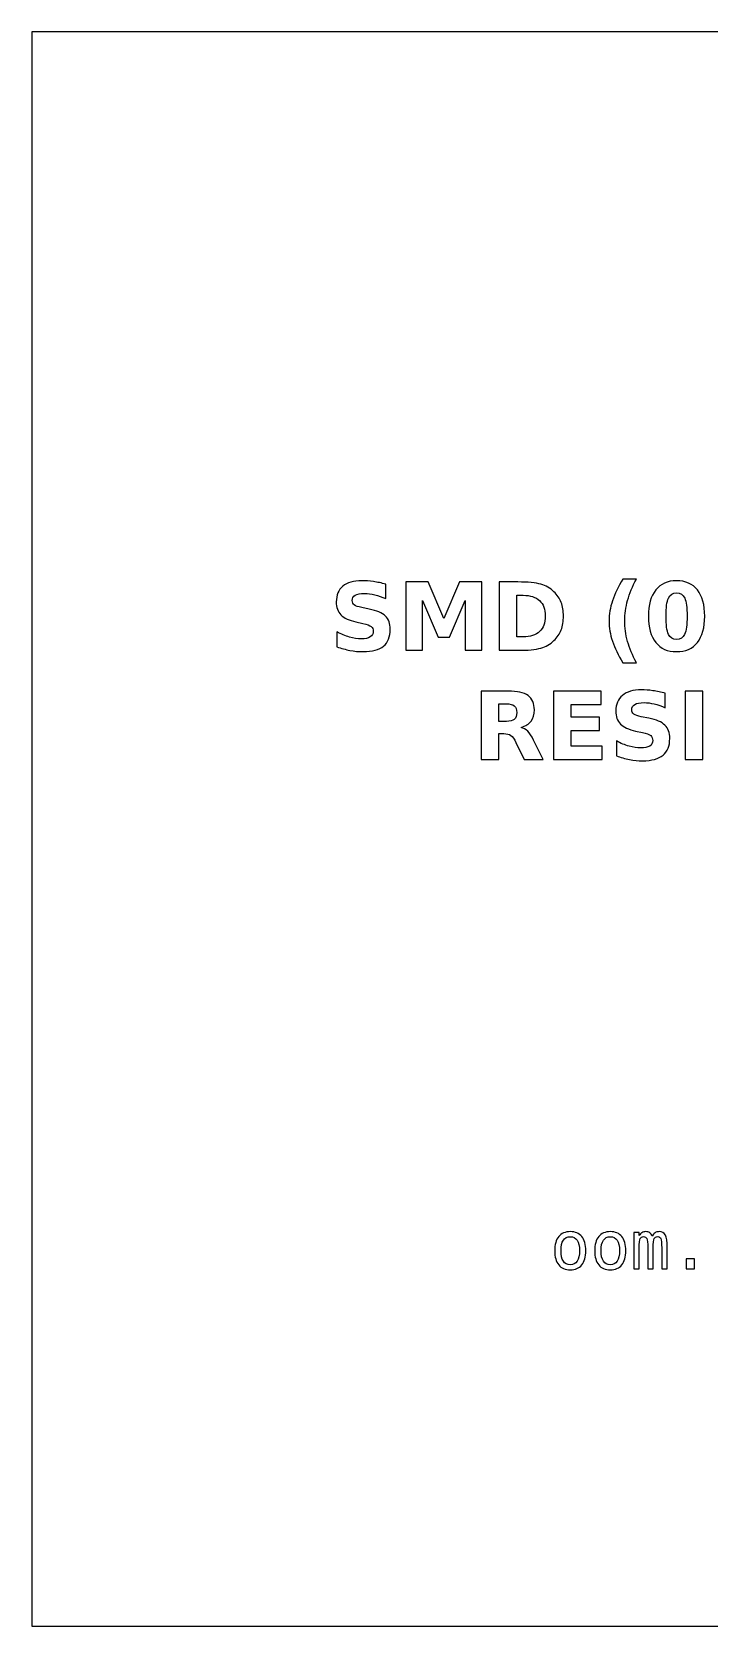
# Model space of a CAD drawing. Extents: x -117 to -93, y -160.5 to -136.5.
# Drawn here: x -117 to -106.82, y -160.5 to -136.5 of the extents above; entities that cross this region are included whole.
import ezdxf

# ---------------------------------------------------------------- set-up
doc = ezdxf.new("R2010")
doc.units = 0
doc.header["$MEASUREMENT"] = 0
doc.layers.add('LAYER_1', color=7, linetype='CONTINUOUS')

msp = doc.modelspace()

# ---------------------------------------------------------------- linework, layer by layer
at = {"layer": 'LAYER_1', "color": 7}
msp.add_lwpolyline([(-117, -160.5), (-93, -160.5), (-93, -136.5), (-117, -136.5), (-117, -160.5)], close=True, dxfattribs=at)
at = {"layer": 'LAYER_1'}
for points, knots in [([(-111.6794, -144.8139), (-111.6794, -144.8139), (-111.6794, -145.0314), (-111.6794, -145.0314), (-111.6794, -145.0314), (-111.7359, -145.0062), (-111.7911, -144.9872), (-111.8447, -144.9743), (-111.8447, -144.9743), (-111.8986, -144.9613), (-111.9494, -144.955), (-111.9971, -144.955), (-111.9971, -144.955), (-112.0604, -144.955), (-112.1074, -144.9637), (-112.1378, -144.9811), (-112.1378, -144.9811), (-112.1681, -144.9987), (-112.1832, -145.0258), (-112.1832, -145.0625), (-112.1832, -145.0625), (-112.1832, -145.09), (-112.1731, -145.1116), (-112.1526, -145.1269), (-112.1526, -145.1269), (-112.1321, -145.1422), (-112.095, -145.1556), (-112.0411, -145.1666), (-112.0411, -145.1666), (-112.0411, -145.1666), (-111.9282, -145.1892), (-111.9282, -145.1892), (-111.9282, -145.1892), (-111.8137, -145.2123), (-111.7326, -145.2471), (-111.6844, -145.2941), (-111.6844, -145.2941), (-111.6361, -145.3409), (-111.6119, -145.4075), (-111.6119, -145.4938), (-111.6119, -145.4938), (-111.6119, -145.6074), (-111.6455, -145.6918), (-111.7128, -145.7471), (-111.7128, -145.7471), (-111.7801, -145.8023), (-111.8828, -145.8301), (-112.0211, -145.8301), (-112.0211, -145.8301), (-112.0865, -145.8301), (-112.1519, -145.824), (-112.2175, -145.8115), (-112.2175, -145.8115), (-112.2831, -145.799), (-112.349, -145.7807), (-112.4146, -145.7565), (-112.4146, -145.7565), (-112.4146, -145.7565), (-112.4146, -145.5326), (-112.4146, -145.5326), (-112.4146, -145.5326), (-112.349, -145.5674), (-112.2855, -145.5937), (-112.2241, -145.6114), (-112.2241, -145.6114), (-112.1627, -145.629), (-112.1037, -145.6379), (-112.0468, -145.6379), (-112.0468, -145.6379), (-111.9889, -145.6379), (-111.9445, -145.6283), (-111.9137, -145.609), (-111.9137, -145.609), (-111.8828, -145.5897), (-111.8676, -145.5622), (-111.8676, -145.5262), (-111.8676, -145.5262), (-111.8676, -145.4942), (-111.8779, -145.4693), (-111.8988, -145.4519), (-111.8988, -145.4519), (-111.9198, -145.4345), (-111.9614, -145.4188), (-112.024, -145.4051), (-112.024, -145.4051), (-112.024, -145.4051), (-112.1267, -145.3823), (-112.1267, -145.3823), (-112.1267, -145.3823), (-112.2295, -145.3602), (-112.3048, -145.3252), (-112.3523, -145.2769), (-112.3523, -145.2769), (-112.3998, -145.2287), (-112.4235, -145.1636), (-112.4235, -145.082), (-112.4235, -145.082), (-112.4235, -144.9794), (-112.3904, -144.9006), (-112.3243, -144.8456), (-112.3243, -144.8456), (-112.2582, -144.7903), (-112.1632, -144.7628), (-112.039, -144.7628), (-112.039, -144.7628), (-111.9826, -144.7628), (-111.9245, -144.7671), (-111.8647, -144.7755), (-111.8647, -144.7755), (-111.805, -144.784), (-111.7432, -144.7967), (-111.6794, -144.8139)], [0, 0, 0, 0, 0.0357143, 0.0357143, 0.0357143, 0.0357143, 0.0714286, 0.0714286, 0.0714286, 0.0714286, 0.1071429, 0.1071429, 0.1071429, 0.1071429, 0.1428571, 0.1428571, 0.1428571, 0.1428571, 0.1785714, 0.1785714, 0.1785714, 0.1785714, 0.2142857, 0.2142857, 0.2142857, 0.2142857, 0.25, 0.25, 0.25, 0.25, 0.2857143, 0.2857143, 0.2857143, 0.2857143, 0.3214286, 0.3214286, 0.3214286, 0.3214286, 0.3571429, 0.3571429, 0.3571429, 0.3571429, 0.3928571, 0.3928571, 0.3928571, 0.3928571, 0.4285714, 0.4285714, 0.4285714, 0.4285714, 0.4642857, 0.4642857, 0.4642857, 0.4642857, 0.5, 0.5, 0.5, 0.5, 0.5357143, 0.5357143, 0.5357143, 0.5357143, 0.5714286, 0.5714286, 0.5714286, 0.5714286, 0.6071429, 0.6071429, 0.6071429, 0.6071429, 0.6428571, 0.6428571, 0.6428571, 0.6428571, 0.6785714, 0.6785714, 0.6785714, 0.6785714, 0.7142857, 0.7142857, 0.7142857, 0.7142857, 0.75, 0.75, 0.75, 0.75, 0.7857143, 0.7857143, 0.7857143, 0.7857143, 0.8214286, 0.8214286, 0.8214286, 0.8214286, 0.8571429, 0.8571429, 0.8571429, 0.8571429, 0.8928571, 0.8928571, 0.8928571, 0.8928571, 0.9285714, 0.9285714, 0.9285714, 0.9285714, 0.9642857, 0.9642857, 0.9642857, 0.9642857, 1, 1, 1, 1]), ([(-111.3791, -144.7814), (-111.3791, -144.7814), (-111.0416, -144.7814), (-111.0416, -144.7814), (-111.0416, -144.7814), (-111.0416, -144.7814), (-110.8071, -145.332), (-110.8071, -145.332), (-110.8071, -145.332), (-110.8071, -145.332), (-110.5715, -144.7814), (-110.5715, -144.7814), (-110.5715, -144.7814), (-110.5715, -144.7814), (-110.2347, -144.7814), (-110.2347, -144.7814), (-110.2347, -144.7814), (-110.2347, -144.7814), (-110.2347, -145.8101), (-110.2347, -145.8101), (-110.2347, -145.8101), (-110.2347, -145.8101), (-110.4854, -145.8101), (-110.4854, -145.8101), (-110.4854, -145.8101), (-110.4854, -145.8101), (-110.4854, -145.0577), (-110.4854, -145.0577), (-110.4854, -145.0577), (-110.4854, -145.0577), (-110.7225, -145.6123), (-110.7225, -145.6123), (-110.7225, -145.6123), (-110.7225, -145.6123), (-110.8906, -145.6123), (-110.8906, -145.6123), (-110.8906, -145.6123), (-110.8906, -145.6123), (-111.1277, -145.0577), (-111.1277, -145.0577), (-111.1277, -145.0577), (-111.1277, -145.0577), (-111.1277, -145.8101), (-111.1277, -145.8101), (-111.1277, -145.8101), (-111.1277, -145.8101), (-111.3791, -145.8101), (-111.3791, -145.8101), (-111.3791, -145.8101), (-111.3791, -145.8101), (-111.3791, -144.7814), (-111.3791, -144.7814)], [0, 0, 0, 0, 0.0769231, 0.0769231, 0.0769231, 0.0769231, 0.1538462, 0.1538462, 0.1538462, 0.1538462, 0.2307692, 0.2307692, 0.2307692, 0.2307692, 0.3076923, 0.3076923, 0.3076923, 0.3076923, 0.3846154, 0.3846154, 0.3846154, 0.3846154, 0.4615385, 0.4615385, 0.4615385, 0.4615385, 0.5384615, 0.5384615, 0.5384615, 0.5384615, 0.6153846, 0.6153846, 0.6153846, 0.6153846, 0.6923077, 0.6923077, 0.6923077, 0.6923077, 0.7692308, 0.7692308, 0.7692308, 0.7692308, 0.8461538, 0.8461538, 0.8461538, 0.8461538, 0.9230769, 0.9230769, 0.9230769, 0.9230769, 1, 1, 1, 1]), ([(-109.9748, -144.7814), (-109.9748, -144.7814), (-109.6949, -144.7814), (-109.6949, -144.7814), (-109.6949, -144.7814), (-109.5388, -144.7814), (-109.4226, -144.7925), (-109.3462, -144.8148), (-109.3462, -144.8148), (-109.2697, -144.8371), (-109.2041, -144.8748), (-109.1493, -144.9282), (-109.1493, -144.9282), (-109.1011, -144.9745), (-109.0654, -145.0281), (-109.0418, -145.0888), (-109.0418, -145.0888), (-109.0186, -145.1492), (-109.0068, -145.2179), (-109.0068, -145.2948), (-109.0068, -145.2948), (-109.0068, -145.3724), (-109.0186, -145.4416), (-109.0418, -145.5025), (-109.0418, -145.5025), (-109.0654, -145.5634), (-109.1011, -145.617), (-109.1493, -145.6633), (-109.1493, -145.6633), (-109.2046, -145.7167), (-109.2707, -145.7544), (-109.3478, -145.7767), (-109.3478, -145.7767), (-109.425, -145.799), (-109.5407, -145.8101), (-109.6949, -145.8101), (-109.6949, -145.8101), (-109.6949, -145.8101), (-109.9748, -145.8101), (-109.9748, -145.8101), (-109.9748, -145.8101), (-109.9748, -145.8101), (-109.9748, -144.7814), (-109.9748, -144.7814)], [0, 0, 0, 0, 0.0909091, 0.0909091, 0.0909091, 0.0909091, 0.1818182, 0.1818182, 0.1818182, 0.1818182, 0.2727273, 0.2727273, 0.2727273, 0.2727273, 0.3636364, 0.3636364, 0.3636364, 0.3636364, 0.4545455, 0.4545455, 0.4545455, 0.4545455, 0.5454545, 0.5454545, 0.5454545, 0.5454545, 0.6363636, 0.6363636, 0.6363636, 0.6363636, 0.7272727, 0.7272727, 0.7272727, 0.7272727, 0.8181818, 0.8181818, 0.8181818, 0.8181818, 0.9090909, 0.9090909, 0.9090909, 0.9090909, 1, 1, 1, 1]), ([(-107.9099, -145.9961), (-107.9099, -145.9961), (-108.1145, -145.9961), (-108.1145, -145.9961), (-108.1145, -145.9961), (-108.1848, -145.8828), (-108.2368, -145.7748), (-108.2702, -145.6725), (-108.2702, -145.6725), (-108.3038, -145.5704), (-108.3205, -145.4691), (-108.3205, -145.3684), (-108.3205, -145.3684), (-108.3205, -145.2678), (-108.3036, -145.1659), (-108.27, -145.0629), (-108.27, -145.0629), (-108.2361, -144.9597), (-108.1844, -144.852), (-108.1145, -144.7393), (-108.1145, -144.7393), (-108.1145, -144.7393), (-107.9099, -144.7393), (-107.9099, -144.7393), (-107.9099, -144.7393), (-107.9687, -144.8482), (-108.0127, -144.9547), (-108.0421, -145.0587), (-108.0421, -145.0587), (-108.0715, -145.1626), (-108.0863, -145.2654), (-108.0863, -145.367), (-108.0863, -145.367), (-108.0863, -145.4686), (-108.0717, -145.5714), (-108.0426, -145.6758), (-108.0426, -145.6758), (-108.0134, -145.78), (-107.9692, -145.8868), (-107.9099, -145.9961)], [0, 0, 0, 0, 0.1, 0.1, 0.1, 0.1, 0.2, 0.2, 0.2, 0.2, 0.3, 0.3, 0.3, 0.3, 0.4, 0.4, 0.4, 0.4, 0.5, 0.5, 0.5, 0.5, 0.6, 0.6, 0.6, 0.6, 0.7, 0.7, 0.7, 0.7, 0.8, 0.8, 0.8, 0.8, 0.9, 0.9, 0.9, 0.9, 1, 1, 1, 1]), ([(-106.8826, -145.2967), (-106.8826, -145.4672), (-106.9193, -145.5987), (-106.9929, -145.6913), (-106.9929, -145.6913), (-107.0663, -145.7838), (-107.1707, -145.8301), (-107.3057, -145.8301), (-107.3057, -145.8301), (-107.4412, -145.8301), (-107.5458, -145.7838), (-107.6192, -145.6913), (-107.6192, -145.6913), (-107.6928, -145.5987), (-107.7295, -145.4672), (-107.7295, -145.2967), (-107.7295, -145.2967), (-107.7295, -145.126), (-107.6928, -144.9942), (-107.6192, -144.9016), (-107.6192, -144.9016), (-107.5458, -144.8092), (-107.4412, -144.7628), (-107.3057, -144.7628), (-107.3057, -144.7628), (-107.1707, -144.7628), (-107.0663, -144.8092), (-106.9929, -144.9016), (-106.9929, -144.9016), (-106.9193, -144.9942), (-106.8826, -145.126), (-106.8826, -145.2967)], [0, 0, 0, 0, 0.125, 0.125, 0.125, 0.125, 0.25, 0.25, 0.25, 0.25, 0.375, 0.375, 0.375, 0.375, 0.5, 0.5, 0.5, 0.5, 0.625, 0.625, 0.625, 0.625, 0.75, 0.75, 0.75, 0.75, 0.875, 0.875, 0.875, 0.875, 1, 1, 1, 1]), ([(-107.1479, -145.2948), (-107.1479, -145.1662), (-107.1599, -145.0756), (-107.1841, -145.0229), (-107.1841, -145.0229), (-107.2081, -144.9705), (-107.2488, -144.9442), (-107.3057, -144.9442), (-107.3057, -144.9442), (-107.3626, -144.9442), (-107.4033, -144.9705), (-107.4278, -145.0229), (-107.4278, -145.0229), (-107.452, -145.0756), (-107.4642, -145.1662), (-107.4642, -145.2948), (-107.4642, -145.2948), (-107.4642, -145.4246), (-107.452, -145.5164), (-107.4278, -145.5695), (-107.4278, -145.5695), (-107.4033, -145.6229), (-107.3626, -145.6495), (-107.3057, -145.6495), (-107.3057, -145.6495), (-107.2493, -145.6495), (-107.2088, -145.6229), (-107.1843, -145.5695), (-107.1843, -145.5695), (-107.1601, -145.5164), (-107.1479, -145.4246), (-107.1479, -145.2948)], [0, 0, 0, 0, 0.125, 0.125, 0.125, 0.125, 0.25, 0.25, 0.25, 0.25, 0.375, 0.375, 0.375, 0.375, 0.5, 0.5, 0.5, 0.5, 0.625, 0.625, 0.625, 0.625, 0.75, 0.75, 0.75, 0.75, 0.875, 0.875, 0.875, 0.875, 1, 1, 1, 1]), ([(-109.7095, -144.982), (-109.7095, -144.982), (-109.7095, -145.6095), (-109.7095, -145.6095), (-109.7095, -145.6095), (-109.7095, -145.6095), (-109.6145, -145.6095), (-109.6145, -145.6095), (-109.6145, -145.6095), (-109.5061, -145.6095), (-109.4233, -145.5827), (-109.3662, -145.5288), (-109.3662, -145.5288), (-109.309, -145.4752), (-109.2803, -145.3971), (-109.2803, -145.2948), (-109.2803, -145.2948), (-109.2803, -145.1927), (-109.3088, -145.1151), (-109.3657, -145.062), (-109.3657, -145.062), (-109.4226, -145.0086), (-109.5056, -144.982), (-109.6145, -144.982), (-109.6145, -144.982), (-109.6145, -144.982), (-109.7095, -144.982), (-109.7095, -144.982)], [0, 0, 0, 0, 0.1428571, 0.1428571, 0.1428571, 0.1428571, 0.2857143, 0.2857143, 0.2857143, 0.2857143, 0.4285714, 0.4285714, 0.4285714, 0.4285714, 0.5714286, 0.5714286, 0.5714286, 0.5714286, 0.7142857, 0.7142857, 0.7142857, 0.7142857, 0.8571429, 0.8571429, 0.8571429, 0.8571429, 1, 1, 1, 1]), ([(-109.977, -147.0634), (-109.977, -147.0634), (-109.977, -147.4526), (-109.977, -147.4526), (-109.977, -147.4526), (-109.977, -147.4526), (-110.2423, -147.4526), (-110.2423, -147.4526), (-110.2423, -147.4526), (-110.2423, -147.4526), (-110.2423, -146.4239), (-110.2423, -146.4239), (-110.2423, -146.4239), (-110.2423, -146.4239), (-109.8371, -146.4239), (-109.8371, -146.4239), (-109.8371, -146.4239), (-109.7016, -146.4239), (-109.6021, -146.4467), (-109.5391, -146.4921), (-109.5391, -146.4921), (-109.4759, -146.5375), (-109.4443, -146.6095), (-109.4443, -146.7078), (-109.4443, -146.7078), (-109.4443, -146.7757), (-109.4608, -146.8317), (-109.4935, -146.8752), (-109.4935, -146.8752), (-109.5264, -146.919), (-109.576, -146.9512), (-109.6421, -146.9717), (-109.6421, -146.9717), (-109.6059, -146.9801), (-109.5732, -146.9987), (-109.5445, -147.0279), (-109.5445, -147.0279), (-109.5158, -147.057), (-109.4869, -147.1012), (-109.4575, -147.1605), (-109.4575, -147.1605), (-109.4575, -147.1605), (-109.3133, -147.4526), (-109.3133, -147.4526), (-109.3133, -147.4526), (-109.3133, -147.4526), (-109.596, -147.4526), (-109.596, -147.4526), (-109.596, -147.4526), (-109.596, -147.4526), (-109.7214, -147.197), (-109.7214, -147.197), (-109.7214, -147.197), (-109.7465, -147.1457), (-109.7722, -147.1104), (-109.7983, -147.0916), (-109.7983, -147.0916), (-109.8242, -147.0728), (-109.8587, -147.0634), (-109.902, -147.0634), (-109.902, -147.0634), (-109.902, -147.0634), (-109.977, -147.0634), (-109.977, -147.0634)], [0, 0, 0, 0, 0.0625, 0.0625, 0.0625, 0.0625, 0.125, 0.125, 0.125, 0.125, 0.1875, 0.1875, 0.1875, 0.1875, 0.25, 0.25, 0.25, 0.25, 0.3125, 0.3125, 0.3125, 0.3125, 0.375, 0.375, 0.375, 0.375, 0.4375, 0.4375, 0.4375, 0.4375, 0.5, 0.5, 0.5, 0.5, 0.5625, 0.5625, 0.5625, 0.5625, 0.625, 0.625, 0.625, 0.625, 0.6875, 0.6875, 0.6875, 0.6875, 0.75, 0.75, 0.75, 0.75, 0.8125, 0.8125, 0.8125, 0.8125, 0.875, 0.875, 0.875, 0.875, 0.9375, 0.9375, 0.9375, 0.9375, 1, 1, 1, 1]), ([(-109.8653, -146.8802), (-109.8098, -146.8802), (-109.7698, -146.8698), (-109.7458, -146.8491), (-109.7458, -146.8491), (-109.7216, -146.8284), (-109.7096, -146.7943), (-109.7096, -146.747), (-109.7096, -146.747), (-109.7096, -146.7002), (-109.7216, -146.6666), (-109.7458, -146.6464), (-109.7458, -146.6464), (-109.7698, -146.6262), (-109.8098, -146.6161), (-109.8653, -146.6161), (-109.8653, -146.6161), (-109.8653, -146.6161), (-109.977, -146.6161), (-109.977, -146.6161), (-109.977, -146.6161), (-109.977, -146.6161), (-109.977, -146.8802), (-109.977, -146.8802), (-109.977, -146.8802), (-109.977, -146.8802), (-109.8653, -146.8802), (-109.8653, -146.8802)], [0, 0, 0, 0, 0.1428571, 0.1428571, 0.1428571, 0.1428571, 0.2857143, 0.2857143, 0.2857143, 0.2857143, 0.4285714, 0.4285714, 0.4285714, 0.4285714, 0.5714286, 0.5714286, 0.5714286, 0.5714286, 0.7142857, 0.7142857, 0.7142857, 0.7142857, 0.8571429, 0.8571429, 0.8571429, 0.8571429, 1, 1, 1, 1]), ([(-109.1558, -146.4239), (-109.1558, -146.4239), (-108.4399, -146.4239), (-108.4399, -146.4239), (-108.4399, -146.4239), (-108.4399, -146.4239), (-108.4399, -146.6245), (-108.4399, -146.6245), (-108.4399, -146.6245), (-108.4399, -146.6245), (-108.8905, -146.6245), (-108.8905, -146.6245), (-108.8905, -146.6245), (-108.8905, -146.6245), (-108.8905, -146.816), (-108.8905, -146.816), (-108.8905, -146.816), (-108.8905, -146.816), (-108.467, -146.816), (-108.467, -146.816), (-108.467, -146.816), (-108.467, -146.816), (-108.467, -147.0166), (-108.467, -147.0166), (-108.467, -147.0166), (-108.467, -147.0166), (-108.8905, -147.0166), (-108.8905, -147.0166), (-108.8905, -147.0166), (-108.8905, -147.0166), (-108.8905, -147.252), (-108.8905, -147.252), (-108.8905, -147.252), (-108.8905, -147.252), (-108.4249, -147.252), (-108.4249, -147.252), (-108.4249, -147.252), (-108.4249, -147.252), (-108.4249, -147.4526), (-108.4249, -147.4526), (-108.4249, -147.4526), (-108.4249, -147.4526), (-109.1558, -147.4526), (-109.1558, -147.4526), (-109.1558, -147.4526), (-109.1558, -147.4526), (-109.1558, -146.4239), (-109.1558, -146.4239)], [0, 0, 0, 0, 0.0833333, 0.0833333, 0.0833333, 0.0833333, 0.1666667, 0.1666667, 0.1666667, 0.1666667, 0.25, 0.25, 0.25, 0.25, 0.3333333, 0.3333333, 0.3333333, 0.3333333, 0.4166667, 0.4166667, 0.4166667, 0.4166667, 0.5, 0.5, 0.5, 0.5, 0.5833333, 0.5833333, 0.5833333, 0.5833333, 0.6666667, 0.6666667, 0.6666667, 0.6666667, 0.75, 0.75, 0.75, 0.75, 0.8333333, 0.8333333, 0.8333333, 0.8333333, 0.9166667, 0.9166667, 0.9166667, 0.9166667, 1, 1, 1, 1]), ([(-107.4759, -146.4564), (-107.4759, -146.4564), (-107.4759, -146.6739), (-107.4759, -146.6739), (-107.4759, -146.6739), (-107.5324, -146.6487), (-107.5876, -146.6297), (-107.6412, -146.6168), (-107.6412, -146.6168), (-107.6951, -146.6038), (-107.7459, -146.5975), (-107.7936, -146.5975), (-107.7936, -146.5975), (-107.8569, -146.5975), (-107.9039, -146.6062), (-107.9343, -146.6236), (-107.9343, -146.6236), (-107.9646, -146.6412), (-107.9797, -146.6683), (-107.9797, -146.705), (-107.9797, -146.705), (-107.9797, -146.7325), (-107.9696, -146.7541), (-107.9491, -146.7694), (-107.9491, -146.7694), (-107.9286, -146.7847), (-107.8915, -146.7981), (-107.8376, -146.8091), (-107.8376, -146.8091), (-107.8376, -146.8091), (-107.7247, -146.8317), (-107.7247, -146.8317), (-107.7247, -146.8317), (-107.6102, -146.8548), (-107.5291, -146.8896), (-107.4809, -146.9366), (-107.4809, -146.9366), (-107.4326, -146.9834), (-107.4084, -147.05), (-107.4084, -147.1363), (-107.4084, -147.1363), (-107.4084, -147.2499), (-107.442, -147.3343), (-107.5093, -147.3896), (-107.5093, -147.3896), (-107.5766, -147.4448), (-107.6793, -147.4726), (-107.8176, -147.4726), (-107.8176, -147.4726), (-107.883, -147.4726), (-107.9484, -147.4665), (-108.014, -147.454), (-108.014, -147.454), (-108.0796, -147.4415), (-108.1455, -147.4232), (-108.2111, -147.399), (-108.2111, -147.399), (-108.2111, -147.399), (-108.2111, -147.1751), (-108.2111, -147.1751), (-108.2111, -147.1751), (-108.1455, -147.2099), (-108.082, -147.2362), (-108.0206, -147.2539), (-108.0206, -147.2539), (-107.9592, -147.2715), (-107.9002, -147.2804), (-107.8433, -147.2804), (-107.8433, -147.2804), (-107.7854, -147.2804), (-107.741, -147.2708), (-107.7102, -147.2515), (-107.7102, -147.2515), (-107.6793, -147.2322), (-107.6641, -147.2047), (-107.6641, -147.1687), (-107.6641, -147.1687), (-107.6641, -147.1367), (-107.6744, -147.1118), (-107.6953, -147.0944), (-107.6953, -147.0944), (-107.7163, -147.077), (-107.7579, -147.0613), (-107.8205, -147.0476), (-107.8205, -147.0476), (-107.8205, -147.0476), (-107.9232, -147.0248), (-107.9232, -147.0248), (-107.9232, -147.0248), (-108.026, -147.0027), (-108.1013, -146.9677), (-108.1488, -146.9194), (-108.1488, -146.9194), (-108.1963, -146.8712), (-108.22, -146.8061), (-108.22, -146.7245), (-108.22, -146.7245), (-108.22, -146.6219), (-108.1869, -146.5431), (-108.1208, -146.4881), (-108.1208, -146.4881), (-108.0547, -146.4328), (-107.9597, -146.4053), (-107.8355, -146.4053), (-107.8355, -146.4053), (-107.7791, -146.4053), (-107.721, -146.4096), (-107.6612, -146.418), (-107.6612, -146.418), (-107.6015, -146.4265), (-107.5397, -146.4392), (-107.4759, -146.4564)], [0, 0, 0, 0, 0.0357143, 0.0357143, 0.0357143, 0.0357143, 0.0714286, 0.0714286, 0.0714286, 0.0714286, 0.1071429, 0.1071429, 0.1071429, 0.1071429, 0.1428571, 0.1428571, 0.1428571, 0.1428571, 0.1785714, 0.1785714, 0.1785714, 0.1785714, 0.2142857, 0.2142857, 0.2142857, 0.2142857, 0.25, 0.25, 0.25, 0.25, 0.2857143, 0.2857143, 0.2857143, 0.2857143, 0.3214286, 0.3214286, 0.3214286, 0.3214286, 0.3571429, 0.3571429, 0.3571429, 0.3571429, 0.3928571, 0.3928571, 0.3928571, 0.3928571, 0.4285714, 0.4285714, 0.4285714, 0.4285714, 0.4642857, 0.4642857, 0.4642857, 0.4642857, 0.5, 0.5, 0.5, 0.5, 0.5357143, 0.5357143, 0.5357143, 0.5357143, 0.5714286, 0.5714286, 0.5714286, 0.5714286, 0.6071429, 0.6071429, 0.6071429, 0.6071429, 0.6428571, 0.6428571, 0.6428571, 0.6428571, 0.6785714, 0.6785714, 0.6785714, 0.6785714, 0.7142857, 0.7142857, 0.7142857, 0.7142857, 0.75, 0.75, 0.75, 0.75, 0.7857143, 0.7857143, 0.7857143, 0.7857143, 0.8214286, 0.8214286, 0.8214286, 0.8214286, 0.8571429, 0.8571429, 0.8571429, 0.8571429, 0.8928571, 0.8928571, 0.8928571, 0.8928571, 0.9285714, 0.9285714, 0.9285714, 0.9285714, 0.9642857, 0.9642857, 0.9642857, 0.9642857, 1, 1, 1, 1]), ([(-107.1756, -146.4239), (-107.1756, -146.4239), (-106.9103, -146.4239), (-106.9103, -146.4239), (-106.9103, -146.4239), (-106.9103, -146.4239), (-106.9103, -147.4526), (-106.9103, -147.4526), (-106.9103, -147.4526), (-106.9103, -147.4526), (-107.1756, -147.4526), (-107.1756, -147.4526), (-107.1756, -147.4526), (-107.1756, -147.4526), (-107.1756, -146.4239), (-107.1756, -146.4239)], [0, 0, 0, 0, 0.25, 0.25, 0.25, 0.25, 0.5, 0.5, 0.5, 0.5, 0.75, 0.75, 0.75, 0.75, 1, 1, 1, 1]), ([(-108.9048, -154.5616), (-108.829, -154.5616), (-108.771, -154.5861), (-108.7308, -154.6353), (-108.7308, -154.6353), (-108.6906, -154.6845), (-108.6705, -154.7557), (-108.6705, -154.8487), (-108.6705, -154.8487), (-108.6705, -154.9422), (-108.6905, -155.0134), (-108.7305, -155.0624), (-108.7305, -155.0624), (-108.7707, -155.1114), (-108.8287, -155.1359), (-108.9048, -155.1359), (-108.9048, -155.1359), (-108.9808, -155.1359), (-109.0387, -155.1114), (-109.0789, -155.0624), (-109.0789, -155.0624), (-109.1189, -155.0134), (-109.1389, -154.9422), (-109.1389, -154.8487), (-109.1389, -154.8487), (-109.1389, -154.7557), (-109.1189, -154.6845), (-109.0789, -154.6353), (-109.0789, -154.6353), (-109.0387, -154.5861), (-108.9808, -154.5616), (-108.9048, -154.5616)], [0, 0, 0, 0, 0.125, 0.125, 0.125, 0.125, 0.25, 0.25, 0.25, 0.25, 0.375, 0.375, 0.375, 0.375, 0.5, 0.5, 0.5, 0.5, 0.625, 0.625, 0.625, 0.625, 0.75, 0.75, 0.75, 0.75, 0.875, 0.875, 0.875, 0.875, 1, 1, 1, 1]), ([(-108.9048, -154.6378), (-108.9505, -154.6378), (-108.985, -154.6555), (-109.0085, -154.691), (-109.0085, -154.691), (-109.032, -154.7265), (-109.0437, -154.7792), (-109.0437, -154.8487), (-109.0437, -154.8487), (-109.0437, -154.918), (-109.032, -154.9705), (-109.0085, -155.0062), (-109.0085, -155.0062), (-108.985, -155.0419), (-108.9505, -155.0597), (-108.9048, -155.0597), (-108.9048, -155.0597), (-108.859, -155.0597), (-108.8243, -155.0419), (-108.8008, -155.0062), (-108.8008, -155.0062), (-108.7773, -154.9705), (-108.7657, -154.918), (-108.7657, -154.8487), (-108.7657, -154.8487), (-108.7657, -154.7792), (-108.7773, -154.7265), (-108.8008, -154.691), (-108.8008, -154.691), (-108.8243, -154.6555), (-108.859, -154.6378), (-108.9048, -154.6378)], [0, 0, 0, 0, 0.125, 0.125, 0.125, 0.125, 0.25, 0.25, 0.25, 0.25, 0.375, 0.375, 0.375, 0.375, 0.5, 0.5, 0.5, 0.5, 0.625, 0.625, 0.625, 0.625, 0.75, 0.75, 0.75, 0.75, 0.875, 0.875, 0.875, 0.875, 1, 1, 1, 1]), ([(-108.3027, -154.5616), (-108.2269, -154.5616), (-108.1689, -154.5861), (-108.1287, -154.6353), (-108.1287, -154.6353), (-108.0885, -154.6845), (-108.0684, -154.7557), (-108.0684, -154.8487), (-108.0684, -154.8487), (-108.0684, -154.9422), (-108.0884, -155.0134), (-108.1284, -155.0624), (-108.1284, -155.0624), (-108.1686, -155.1114), (-108.2266, -155.1359), (-108.3027, -155.1359), (-108.3027, -155.1359), (-108.3787, -155.1359), (-108.4366, -155.1114), (-108.4768, -155.0624), (-108.4768, -155.0624), (-108.5168, -155.0134), (-108.5368, -154.9422), (-108.5368, -154.8487), (-108.5368, -154.8487), (-108.5368, -154.7557), (-108.5168, -154.6845), (-108.4768, -154.6353), (-108.4768, -154.6353), (-108.4366, -154.5861), (-108.3787, -154.5616), (-108.3027, -154.5616)], [0, 0, 0, 0, 0.125, 0.125, 0.125, 0.125, 0.25, 0.25, 0.25, 0.25, 0.375, 0.375, 0.375, 0.375, 0.5, 0.5, 0.5, 0.5, 0.625, 0.625, 0.625, 0.625, 0.75, 0.75, 0.75, 0.75, 0.875, 0.875, 0.875, 0.875, 1, 1, 1, 1]), ([(-108.3027, -154.6378), (-108.3484, -154.6378), (-108.3829, -154.6555), (-108.4064, -154.691), (-108.4064, -154.691), (-108.4299, -154.7265), (-108.4416, -154.7792), (-108.4416, -154.8487), (-108.4416, -154.8487), (-108.4416, -154.918), (-108.4299, -154.9705), (-108.4064, -155.0062), (-108.4064, -155.0062), (-108.3829, -155.0419), (-108.3484, -155.0597), (-108.3027, -155.0597), (-108.3027, -155.0597), (-108.2569, -155.0597), (-108.2222, -155.0419), (-108.1987, -155.0062), (-108.1987, -155.0062), (-108.1752, -154.9705), (-108.1636, -154.918), (-108.1636, -154.8487), (-108.1636, -154.8487), (-108.1636, -154.7792), (-108.1752, -154.7265), (-108.1987, -154.691), (-108.1987, -154.691), (-108.2222, -154.6555), (-108.2569, -154.6378), (-108.3027, -154.6378)], [0, 0, 0, 0, 0.125, 0.125, 0.125, 0.125, 0.25, 0.25, 0.25, 0.25, 0.375, 0.375, 0.375, 0.375, 0.5, 0.5, 0.5, 0.5, 0.625, 0.625, 0.625, 0.625, 0.75, 0.75, 0.75, 0.75, 0.875, 0.875, 0.875, 0.875, 1, 1, 1, 1]), ([(-107.6715, -154.6305), (-107.6605, -154.607), (-107.6463, -154.5896), (-107.6291, -154.5785), (-107.6291, -154.5785), (-107.6121, -154.5673), (-107.5915, -154.5616), (-107.5675, -154.5616), (-107.5675, -154.5616), (-107.5235, -154.5616), (-107.4924, -154.5786), (-107.4744, -154.6126), (-107.4744, -154.6126), (-107.4563, -154.6467), (-107.4473, -154.7107), (-107.4473, -154.8048), (-107.4473, -154.8048), (-107.4473, -154.8048), (-107.4473, -155.1217), (-107.4473, -155.1217), (-107.4473, -155.1217), (-107.4473, -155.1217), (-107.5293, -155.1217), (-107.5293, -155.1217), (-107.5293, -155.1217), (-107.5293, -155.1217), (-107.5293, -154.8087), (-107.5293, -154.8087), (-107.5293, -154.8087), (-107.5293, -154.7315), (-107.5336, -154.6837), (-107.5423, -154.6648), (-107.5423, -154.6648), (-107.5508, -154.6462), (-107.5666, -154.6368), (-107.5895, -154.6368), (-107.5895, -154.6368), (-107.6155, -154.6368), (-107.6333, -154.6468), (-107.643, -154.6668), (-107.643, -154.6668), (-107.6525, -154.6868), (-107.6573, -154.7342), (-107.6573, -154.8087), (-107.6573, -154.8087), (-107.6573, -154.8087), (-107.6573, -155.1217), (-107.6573, -155.1217), (-107.6573, -155.1217), (-107.6573, -155.1217), (-107.7393, -155.1217), (-107.7393, -155.1217), (-107.7393, -155.1217), (-107.7393, -155.1217), (-107.7393, -154.8087), (-107.7393, -154.8087), (-107.7393, -154.8087), (-107.7393, -154.7305), (-107.744, -154.6823), (-107.7533, -154.6642), (-107.7533, -154.6642), (-107.7625, -154.646), (-107.7791, -154.6368), (-107.8033, -154.6368), (-107.8033, -154.6368), (-107.8271, -154.6368), (-107.8437, -154.6468), (-107.8528, -154.6668), (-107.8528, -154.6668), (-107.8622, -154.6868), (-107.8668, -154.7342), (-107.8668, -154.8087), (-107.8668, -154.8087), (-107.8668, -154.8087), (-107.8668, -155.1217), (-107.8668, -155.1217), (-107.8668, -155.1217), (-107.8668, -155.1217), (-107.9483, -155.1217), (-107.9483, -155.1217), (-107.9483, -155.1217), (-107.9483, -155.1217), (-107.9483, -154.5748), (-107.9483, -154.5748), (-107.9483, -154.5748), (-107.9483, -154.5748), (-107.8668, -154.5748), (-107.8668, -154.5748), (-107.8668, -154.5748), (-107.8668, -154.5748), (-107.8668, -154.6216), (-107.8668, -154.6216), (-107.8668, -154.6216), (-107.8562, -154.6021), (-107.8427, -154.5873), (-107.8265, -154.577), (-107.8265, -154.577), (-107.8105, -154.5668), (-107.7921, -154.5616), (-107.7716, -154.5616), (-107.7716, -154.5616), (-107.7468, -154.5616), (-107.7263, -154.5673), (-107.7098, -154.5786), (-107.7098, -154.5786), (-107.6933, -154.5901), (-107.6806, -154.6073), (-107.6715, -154.6305)], [0, 0, 0, 0, 0.037037, 0.037037, 0.037037, 0.037037, 0.0740741, 0.0740741, 0.0740741, 0.0740741, 0.1111111, 0.1111111, 0.1111111, 0.1111111, 0.1481481, 0.1481481, 0.1481481, 0.1481481, 0.1851852, 0.1851852, 0.1851852, 0.1851852, 0.2222222, 0.2222222, 0.2222222, 0.2222222, 0.2592593, 0.2592593, 0.2592593, 0.2592593, 0.2962963, 0.2962963, 0.2962963, 0.2962963, 0.3333333, 0.3333333, 0.3333333, 0.3333333, 0.3703704, 0.3703704, 0.3703704, 0.3703704, 0.4074074, 0.4074074, 0.4074074, 0.4074074, 0.4444444, 0.4444444, 0.4444444, 0.4444444, 0.4814815, 0.4814815, 0.4814815, 0.4814815, 0.5185185, 0.5185185, 0.5185185, 0.5185185, 0.5555556, 0.5555556, 0.5555556, 0.5555556, 0.5925926, 0.5925926, 0.5925926, 0.5925926, 0.6296296, 0.6296296, 0.6296296, 0.6296296, 0.6666667, 0.6666667, 0.6666667, 0.6666667, 0.7037037, 0.7037037, 0.7037037, 0.7037037, 0.7407407, 0.7407407, 0.7407407, 0.7407407, 0.7777778, 0.7777778, 0.7777778, 0.7777778, 0.8148148, 0.8148148, 0.8148148, 0.8148148, 0.8518519, 0.8518519, 0.8518519, 0.8518519, 0.8888889, 0.8888889, 0.8888889, 0.8888889, 0.9259259, 0.9259259, 0.9259259, 0.9259259, 0.962963, 0.962963, 0.962963, 0.962963, 1, 1, 1, 1]), ([(-107.1605, -154.9727), (-107.1605, -154.9727), (-107.0375, -154.9727), (-107.0375, -154.9727), (-107.0375, -154.9727), (-107.0375, -154.9727), (-107.0375, -155.1217), (-107.0375, -155.1217), (-107.0375, -155.1217), (-107.0375, -155.1217), (-107.1605, -155.1217), (-107.1605, -155.1217), (-107.1605, -155.1217), (-107.1605, -155.1217), (-107.1605, -154.9727), (-107.1605, -154.9727)], [0, 0, 0, 0, 0.25, 0.25, 0.25, 0.25, 0.5, 0.5, 0.5, 0.5, 0.75, 0.75, 0.75, 0.75, 1, 1, 1, 1])]:
    msp.add_open_spline(points, degree=3, knots=knots, dxfattribs=at)

doc.saveas('drawing.dxf')
